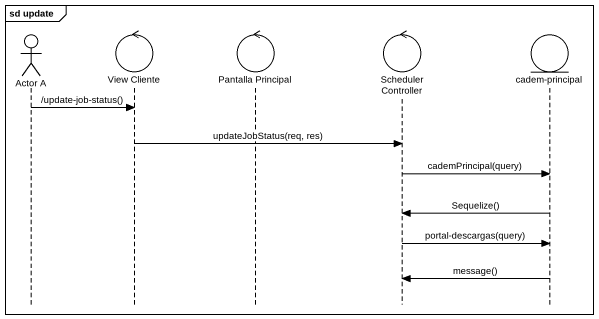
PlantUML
@startuml
mainframe sd update
hide footbox
actor "Actor A" as Actor_A
control "View Cliente" as View_Cliente
control "Pantalla Principal" as Pantalla_Principal
control SchedulerController
entity "cadem-principal" as cadem_principal

Actor_A -> View_Cliente : /update-job-status()
View_Cliente -> SchedulerController : updateJobStatus(req, res)
SchedulerController -> cadem_principal : cademPrincipal(query)
cadem_principal -> SchedulerController : Sequelize()
SchedulerController -> cadem_principal : portal-descargas(query)
cadem_principal -> SchedulerController : message()
@enduml
